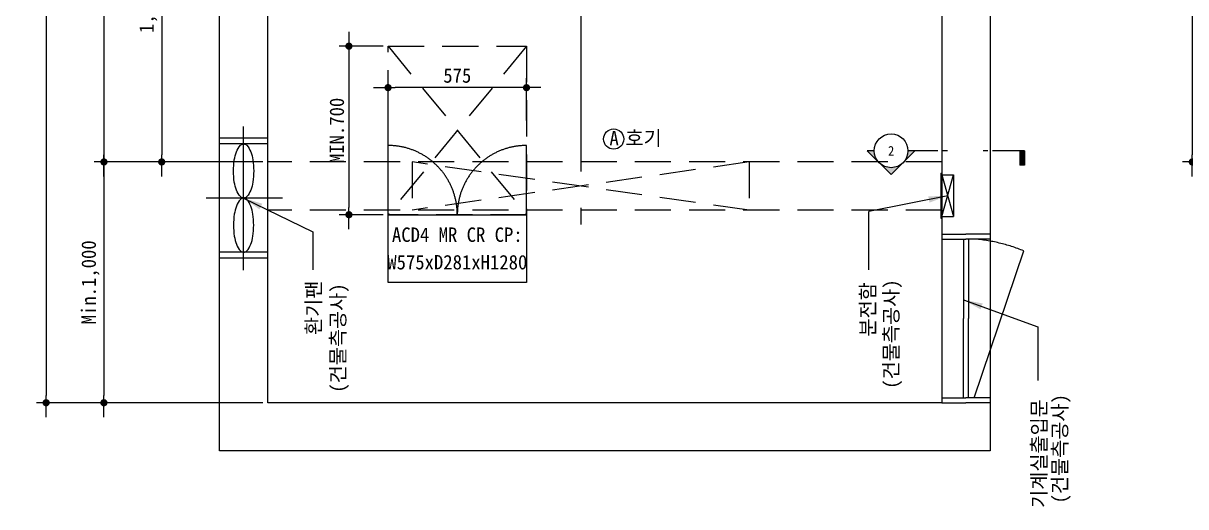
# Model space of a CAD drawing. Extents: x -9109 to 174251, y 57759 to 115528.
# Drawn here: x 41928 to 46756, y 103595 to 105603 of the extents above; entities that cross this region are included whole.
import ezdxf
from ezdxf.enums import TextEntityAlignment as Align

# ---------------------------------------------------------------- set-up
doc = ezdxf.new("R2010")
doc.units = 0
doc.header["$LTSCALE"] = 600
doc.header["$MEASUREMENT"] = 0
for name, pattern in [('CENTER', [2, 1.25, -0.25, 0.25, -0.25]), ('HIDDEN', [0.375, 0.25, -0.125]), ('PHANTOM', [2.5, 1.25, -0.25, 0.25, -0.25, 0.25, -0.25])]:
    doc.linetypes.add(name, pattern=pattern)
doc.layers.get('0').update_dxf_attribs({"linetype": 'CONTINUOUS'})
for name, color, linetype in [('1', 3, 'CONTINUOUS'), ('2', 4, 'HIDDEN'), ('3', 1, 'CENTER'), ('4', 6, 'PHANTOM'), ('A-DIMS', 7, 'CONTINUOUS')]:
    doc.layers.add(name, color=color, linetype=linetype)
for name, color, linetype, lineweight in [('A-MKXS-LEAD', 7, 'CONTINUOUS', 25), ('A-MKXS-MAK1', 3, 'CONTINUOUS', 25), ('A-MKXS-TEXT1', 3, 'CONTINUOUS', 25), ('A-MKXS-TEXT2', 7, 'CONTINUOUS', 25)]:
    doc.layers.add(name, color=color, linetype=linetype, lineweight=lineweight)
doc.styles.add('HY울릉도L', font='')
doc.styles.add('OTIS', font='')
doc.styles.add('굴림', font='')
doc.styles.add('돋움체', font='')
doc.styles.get('HY울릉도L').set_extended_font_data('Dotum')
doc.styles.get('OTIS').set_extended_font_data('Dotum')
doc.styles.get('굴림').set_extended_font_data('Dotum')
doc.styles.get('돋움체').set_extended_font_data('DotumChe')
doc.dimstyles.new('CDIM', dxfattribs={"dimtxt": 3, "dimasz": 1.5, "dimexe": 2, "dimexo": 1, "dimgap": 1, "dimtad": 1, "dimdec": 0, "dimrnd": 0.5, "dimzin": 0, "dimdsep": 32, "dimlunit": 6, "dimtxsty": 'HY울릉도L', "dimblk1": '_CIDOT', "dimblk2": '_CIDOT', "dimsah": 1, "dimcen": 5.5, "dimclrd": 2, "dimclre": 2, "dimclrt": 7, "dimadec": 0, "dimazin": 0, "dimtfac": 1, "dimtdec": 0, "dimtix": 1, "dimtmove": 2, "dimatfit": 1, "dimldrblk": '_CIDOT', "dimfxl": 1, "dimtolj": 1, "dimtzin": 0, "dimlwd": -1, "dimarcsym": 0})
doc.dimstyles.new('OTIS', dxfattribs={"dimscale": 100, "dimtxt": 2.25, "dimasz": 2, "dimexe": 0.8, "dimexo": 0.8, "dimgap": 0.7, "dimtad": 1, "dimdsep": 46, "dimtxsty": '굴림', "dimblk": 'DOT', "dimcen": 0, "dimclrd": 3, "dimclre": 3, "dimclrt": 3, "dimadec": 0, "dimazin": 0, "dimtfac": 1, "dimtmove": 0, "dimatfit": 3, "dimfxl": 1, "dimtolj": 1, "dimarcsym": 0})

# ---------------------------------------------------------------- blocks, each defined once
blk = doc.blocks.new('B-B')
at = {"color": 7}
for p, q in [((7.5, 48.75), (180, 48.75)), ((0, 0), (187.5, 0)), ((0, -3.75), (187.5, -3.75))]:
    blk.add_line(p, q, dxfattribs=at)
for p, q in [((7.5, 0), (7.5, 48.75)), ((180, 0), (180, 48.75)), ((0, -3.75), (0, 0)), ((187.5, -3.75), (187.5, 0))]:
    blk.add_line(p, q)
at = {"layer": '1'}
for p, q in [((7.5, 0), (180, 48.75)), ((180, 0), (7.5, 48.75))]:
    blk.add_line(p, q, dxfattribs=at)
blk = doc.blocks.new('A$C0403078E')
at = {"layer": '4'}
blk.add_line((-330, -34.1), (280.7, -240), dxfattribs=at)
blk.add_arc((-362.5, 22.5), 694.7, 337.8028, 355.4446, dxfattribs=at)
blk = doc.blocks.new('B-E')
for p, q in [((0, 200), (0, 100)), ((20, 200), (20, 100)), ((680, 200), (680, 100)), ((700, 200), (700, 100)), ((0, 0), (0, 100)), ((20, 110), (350, 110)), ((20, 0), (20, 100)), ((680, 110), (350, 110)), ((680, 0), (680, 100)), ((700, 0), (700, 100)), ((20, 90), (350, 90)), ((680, 90), (350, 90))]:
    blk.add_line(p, q)
at = {"extrusion": (0, 0, -1), "zscale": -1, "rotation": 180}
blk.add_blockref('A$C0403078E', (-350, 100), dxfattribs=at)
blk = doc.blocks.new('B-F')
for p, q in [((0, 498), (-200, 498)), ((0, 474), (-200, 474)), ((0, 24), (-200, 24)), ((0, 0), (-200, 0))]:
    blk.add_line(p, q)
for points in [[(-100, 249, -0.212428), (-113.3, 254.9, -0.094335), (-129.7, 282, -0.051015), (-138.5, 315.5, -0.038375), (-142, 361.5, -0.038375), (-138.5, 407.5, -0.051015), (-129.7, 441, -0.094335), (-113.3, 468.1, -0.212428), (-100, 474, -0.212428), (-86.7, 468.1, -0.094335), (-70.3, 441, -0.051015), (-61.5, 407.5, -0.038375), (-58, 361.5, -0.038375), (-61.5, 315.5, -0.051015), (-70.3, 282, -0.094335), (-86.7, 254.9, -0.212428)], [(-100, 249, 0.212428), (-113.3, 243.1, 0.094335), (-129.7, 216, 0.051015), (-138.5, 182.5, 0.038375), (-142, 136.5, 0.038375), (-138.5, 90.5, 0.051015), (-129.7, 57, 0.094335), (-113.3, 29.9, 0.212428), (-100, 24, 0.212428), (-86.7, 29.9, 0.094335), (-70.3, 57, 0.051015), (-61.5, 90.5, 0.038375), (-58, 136.5, 0.038375), (-61.5, 182.5, 0.051015), (-70.3, 216, 0.094335), (-86.7, 243.1, 0.212428)]]:
    blk.add_lwpolyline(points, format="xyb", close=True)
at = {"layer": '3'}
for p, q in [((-100, -50), (-100, 545.9)), ((61.3, 249), (-255.5, 249))]:
    blk.add_line(p, q, dxfattribs=at)
blk = doc.blocks.new('_CIDOT')
at = {"color": 0, "linetype": 'ByBlock'}
blk.add_line((2, 0), (-1, 0), dxfattribs=at)
at = {"color": 0, "linetype": 'ByBlock', "const_width": 0.5}
blk.add_lwpolyline([(-0.25, 0, 1), (0.25, 0, 1)], format="xyb", close=True, dxfattribs=at)
blk = doc.blocks.new('*D614')
at = {"layer": 'A-DIMS', "lineweight": -2, "transparency": 16777216}
for p, q in [((42668.5, 106292.1), (42462.9, 106292.1)), ((42922.9, 105027.1), (42462.9, 105027.1))]:
    blk.add_line(p, q, dxfattribs=at)
at = {"layer": 'A-DIMS', "transparency": 16777216}
blk.add_line((42502.9, 106262.1), (42502.9, 105057.1), dxfattribs=at)
at = {"layer": 'A-DIMS', "transparency": 16777216, "xscale": 30, "yscale": 30, "zscale": 30}
for p, rotation in [((42502.9, 106292.1), 90), ((42502.9, 105027.1), 270)]:
    blk.add_blockref('_CIDOT', p, dxfattribs=dict(at, rotation=rotation))
at = {"layer": 'A-DIMS', "color": 3, "transparency": 16777216, "insert": (42447.2, 105659.6), "char_height": 60, "attachment_point": 5, "rotation": 90, "style": '돋움체'}
blk.add_mtext('\\A1;1,265', dxfattribs=at)
blk = doc.blocks.new('*D615')
at = {"layer": 'A-DIMS', "lineweight": -2, "transparency": 16777216}
for p, q in [((42922.9, 107877.1), (41982.9, 107877.1)), ((42922.9, 104027.1), (41982.9, 104027.1))]:
    blk.add_line(p, q, dxfattribs=at)
at = {"layer": 'A-DIMS', "transparency": 16777216}
blk.add_line((42022.9, 107847.1), (42022.9, 104057.1), dxfattribs=at)
at = {"layer": 'A-DIMS', "transparency": 16777216, "xscale": 30, "yscale": 30, "zscale": 30}
for p, rotation in [((42022.9, 107877.1), 90), ((42022.9, 104027.1), 270)]:
    blk.add_blockref('_CIDOT', p, dxfattribs=dict(at, rotation=rotation))
at = {"layer": 'A-DIMS', "color": 3, "transparency": 16777216, "insert": (41967.2, 105952.1), "char_height": 60, "attachment_point": 5, "rotation": 90, "style": '돋움체'}
blk.add_mtext('\\A1;3,850', dxfattribs=at)
blk = doc.blocks.new('*D616')
at = {"layer": 'A-DIMS', "lineweight": -2, "transparency": 16777216}
for p, q in [((42922.9, 105027.1), (42222.9, 105027.1)), ((42922.9, 104027.1), (42222.9, 104027.1))]:
    blk.add_line(p, q, dxfattribs=at)
at = {"layer": 'A-DIMS', "transparency": 16777216}
blk.add_line((42262.9, 104997.1), (42262.9, 104057.1), dxfattribs=at)
at = {"layer": 'A-DIMS', "transparency": 16777216, "xscale": 30, "yscale": 30, "zscale": 30}
for p, rotation in [((42262.9, 105027.1), 90), ((42262.9, 104027.1), 270)]:
    blk.add_blockref('_CIDOT', p, dxfattribs=dict(at, rotation=rotation))
at = {"layer": 'A-DIMS', "color": 3, "transparency": 16777216, "insert": (42207.2, 104527.1), "char_height": 60, "attachment_point": 5, "rotation": 90, "style": '돋움체'}
blk.add_mtext('\\A1;Min.1,000', dxfattribs=at)
blk = doc.blocks.new('*D617')
at = {"layer": 'A-DIMS', "lineweight": -2, "transparency": 16777216}
for p, q in [((43422.9, 105508.1), (43240.4, 105508.1)), ((43422.9, 104808.1), (43240.4, 104808.1))]:
    blk.add_line(p, q, dxfattribs=at)
at = {"layer": 'A-DIMS', "transparency": 16777216}
blk.add_line((43280.4, 105478.1), (43280.4, 104838.1), dxfattribs=at)
at = {"layer": 'A-DIMS', "transparency": 16777216, "xscale": 30, "yscale": 30, "zscale": 30}
for p, rotation in [((43280.4, 105508.1), 90), ((43280.4, 104808.1), 270)]:
    blk.add_blockref('_CIDOT', p, dxfattribs=dict(at, rotation=rotation))
at = {"layer": 'A-DIMS', "color": 3, "transparency": 16777216, "insert": (43230.4, 105158.1), "char_height": 60, "attachment_point": 5, "rotation": 90, "style": '돋움체'}
blk.add_mtext('\\A1;MIN.700', dxfattribs=at)
blk = doc.blocks.new('*D618')
at = {"layer": 'A-DIMS', "lineweight": -2, "transparency": 16777216}
for p, q in [((43442.9, 105184.3), (43442.9, 105375.7)), ((44017.9, 105199.8), (44017.9, 105375.7))]:
    blk.add_line(p, q, dxfattribs=at)
at = {"layer": 'A-DIMS', "transparency": 16777216}
blk.add_line((43987.9, 105335.7), (43472.9, 105335.7), dxfattribs=at)
at = {"layer": 'A-DIMS', "transparency": 16777216, "xscale": 30, "yscale": 30, "zscale": 30, "rotation": 180}
blk.add_blockref('_CIDOT', (43442.9, 105335.7), dxfattribs=at)
at = {"layer": 'A-DIMS', "transparency": 16777216, "xscale": 30, "yscale": 30, "zscale": 30}
blk.add_blockref('_CIDOT', (44017.9, 105335.7), dxfattribs=at)
at = {"layer": 'A-DIMS', "color": 3, "transparency": 16777216, "insert": (43730.4, 105385.7), "char_height": 60, "attachment_point": 5, "style": '돋움체'}
blk.add_mtext('\\A1;575', dxfattribs=at)
blk = doc.blocks.new('ACD4-2')
blk.add_lwpolyline([(0, 281), (575, 281), (575, 0), (0, 0)], close=True)
at = {"layer": '2'}
for p, q in [((0, 981), (575, 281)), ((575, 981), (0, 281))]:
    blk.add_line(p, q, dxfattribs=at)
blk.add_lwpolyline([(0, 981), (575, 981), (575, 281), (0, 281)], close=True, dxfattribs=at)
at = {"layer": '4'}
for p, q in [((0, 281), (0, 568.5)), ((575, 281), (575, 568.5))]:
    blk.add_line(p, q, dxfattribs=at)
for centre, start, end in [((0, 281), 0, 90), ((575, 281), 90, 180)]:
    blk.add_arc(centre, 287.5, start, end, dxfattribs=at)
blk = doc.blocks.new('*D619')
at = {"layer": 'A-DIMS', "lineweight": -2, "transparency": 16777216}
for p, q in [((42922.9, 107877.1), (42222.9, 107877.1)), ((42922.9, 105027.1), (42222.9, 105027.1))]:
    blk.add_line(p, q, dxfattribs=at)
at = {"layer": 'A-DIMS', "transparency": 16777216}
blk.add_line((42262.9, 107847.1), (42262.9, 105057.1), dxfattribs=at)
at = {"layer": 'A-DIMS', "transparency": 16777216, "xscale": 30, "yscale": 30, "zscale": 30}
for p, rotation in [((42262.9, 107877.1), 90), ((42262.9, 105027.1), 270)]:
    blk.add_blockref('_CIDOT', p, dxfattribs=dict(at, rotation=rotation))
at = {"layer": 'A-DIMS', "color": 3, "transparency": 16777216, "insert": (42207.2, 106452.1), "char_height": 60, "attachment_point": 5, "rotation": 90, "style": '돋움체'}
blk.add_mtext('\\A1;HD 2,850', dxfattribs=at)
blk = doc.blocks.new('*D639')
at = {"layer": 'A-DIMS', "lineweight": -2, "transparency": 16777216}
for p, q in [((47922.9, 107877.1), (46742.9, 107877.1)), ((47922.9, 105027.1), (46742.9, 105027.1))]:
    blk.add_line(p, q, dxfattribs=at)
at = {"layer": 'A-DIMS', "transparency": 16777216}
blk.add_line((46782.9, 107847.1), (46782.9, 105057.1), dxfattribs=at)
at = {"layer": 'A-DIMS', "transparency": 16777216, "xscale": 30, "yscale": 30, "zscale": 30}
for p, rotation in [((46782.9, 107877.1), 90), ((46782.9, 105027.1), 270)]:
    blk.add_blockref('_CIDOT', p, dxfattribs=dict(at, rotation=rotation))
at = {"layer": 'A-DIMS', "color": 3, "transparency": 16777216, "insert": (46727.2, 106452.1), "char_height": 60, "attachment_point": 5, "rotation": 90, "style": '돋움체'}
blk.add_mtext('\\A1;HD 2,850', dxfattribs=at)

msp = doc.modelspace()

# ---------------------------------------------------------------- hatches: boundary and pattern name
at = {"layer": 'A-MKXS-MAK1'}
h = msp.add_hatch(color=256, dxfattribs=at)
h.paths.add_polyline_path([(45532.2, 104974.4), (45581.7, 105023.9, -0.414214), (45482.7, 105023.9)])
h.paths.add_polyline_path([(45581.7, 105023.9), (45631.2, 105073.4), (45602.2, 105073.4, -0.198912)])
h.paths.add_polyline_path([(45482.7, 105023.9, -0.198912), (45462.2, 105073.4), (45433.2, 105073.4)])
msp.add_hatch(color=256, dxfattribs=at).paths.add_polyline_path([(46066.4, 105013.4), (46086.4, 105013.4), (46086.4, 105073.4), (46066.4, 105073.4)])

# ---------------------------------------------------------------- linework, layer by layer
msp.add_lwpolyline([(42742.9, 108077.1), (45942.9, 108077.1), (45942.9, 103827.1), (42742.9, 103827.1)], close=True)
msp.add_lwpolyline([(45742.9, 105952.1), (45742.9, 104027.1), (42942.9, 104027.1), (42942.9, 105952.1)])
at = {"layer": '1', "color": 1, "linetype": 'CENTER'}
msp.add_line((44242.9, 108137.1), (44242.9, 104767.1), dxfattribs=at)
at = {"layer": '1'}
msp.add_circle((44379.9, 105122.4), 42, dxfattribs=at)
at = {"layer": '2'}
for p, q in [((45742.9, 105027.1), (42942.9, 105027.1)), ((43542.9, 105027.1), (43542.9, 104827.1)), ((44942.9, 104827.1), (43542.9, 105027.1)), ((44942.9, 105027.1), (43542.9, 104827.1)), ((44942.9, 105027.1), (44942.9, 104827.1)), ((45742.9, 104827.1), (42942.9, 104827.1))]:
    msp.add_line(p, q, dxfattribs=at)
at = {"layer": 'A-MKXS-LEAD'}
for p, q in [((45440.1, 104578.8), (45440.1, 104820.7)), ((43130.6, 104736.7), (43130.6, 104578.8)), ((46141.7, 104343), (46141.7, 104119.5))]:
    msp.add_line(p, q, dxfattribs=at)
at = {"layer": 'A-MKXS-MAK1'}
for p, q in [((45433.2, 105073.4), (45532.2, 104974.4)), ((45462.2, 105073.4), (45433.2, 105073.4)), ((45631.2, 105073.4), (45532.2, 104974.4)), ((45726.8, 105073.4), (45602.2, 105073.4)), ((45766.8, 105073.4), (45746.8, 105073.4)), ((45933.8, 105073.4), (45913.8, 105073.4)), ((46086.4, 105073.4), (45953.8, 105073.4)), ((46066.4, 105073.4), (46066.4, 105013.4)), ((46086.4, 105073.4), (46086.4, 105013.4)), ((46086.4, 105013.4), (46066.4, 105013.4))]:
    msp.add_line(p, q, dxfattribs=at)
msp.add_circle((45532.2, 105073.4), 70, dxfattribs=at)

# ---------------------------------------------------------------- block references
for name, p in [('ACD4-2', (43442.9, 104527.1)), ('B-F', (42942.9, 104628.1))]:
    msp.add_blockref(name, p)
at = {"rotation": 269.9999999999999}
msp.add_blockref('B-B', (45742.9, 104980.9), dxfattribs=at)
at = {"xscale": -1, "rotation": 270}
msp.add_blockref('B-E', (45742.9, 104027.1), dxfattribs=at)

# ---------------------------------------------------------------- texts
at = {"layer": 'A-MKXS-TEXT1', "style": '돋움체'}
for s, p in [('A', (44381.7, 105126)), ('ACD4 MR CR CP:', (43730.4, 104725.1)), ('W575xD281xH1280', (43730.4, 104610.9))]:
    msp.add_text(s, height=60, dxfattribs=at).set_placement(p, align=Align.MIDDLE_CENTER)
msp.add_text('호기', height=60, dxfattribs=at).set_placement((44428.6, 105095.7))
for s, p in [('환기팬', (43163.5, 104308.5)), ('(건물측공사)', (45561.8, 104085.2)), ('(건물측공사)', (43264.6, 104068.8)), ('분전함', (45465.3, 104301.9)), ('(건물측공사)', (46262.7, 103608.8)), ('기계실출입문', (46176.3, 103590.2))]:
    msp.add_text(s, height=60, rotation=90, dxfattribs=at).set_placement(p)
at = {"layer": 'A-MKXS-TEXT2', "style": '돋움체'}
msp.add_text('2', height=40, dxfattribs=at).set_placement((45532.2, 105073.4), align=Align.MIDDLE)

# ---------------------------------------------------------------- dimensions: what is measured, and where the dimension line sits
at = {"layer": 'A-DIMS'}
for base, p1, p2, picture, middle in [((42022.9, 104027.1), (42942.9, 107877.1), (42942.9, 104027.1), '*D615', (41967.2, 105952.1)), ((42502.9, 105027.1), (42688.5, 106292.1), (42942.9, 105027.1), '*D614', (42447.2, 105659.6))]:
    dim = msp.add_linear_dim(base=base, p1=p1, p2=p2, angle=90, dimstyle='CDIM', override={"dimscale": 20, "dimtxsty": '돋움체', "dimclrd": 256, "dimclre": 256, "dimclrt": 3}, dxfattribs=at)
    dim.commit()
    dim.dimension.update_dxf_attribs({"geometry": picture, "text_midpoint": middle})
for base, p1, p2, text, picture, middle in [((42262.9, 105027.1), (42942.9, 107877.1), (42942.9, 105027.1), 'HD <>', '*D619', (42207.2, 106452.1)), ((46782.9, 105027.1), (47942.9, 107877.1), (47942.9, 105027.1), 'HD <>', '*D639', (46727.2, 106452.1)), ((43280.4, 104808.1), (43442.9, 105508.1), (43442.9, 104808.1), 'MIN.<>', '*D617', (43230.4, 105158.1)), ((42262.9, 104027.1), (42942.9, 105027.1), (42942.9, 104027.1), 'Min.<>', '*D616', (42207.2, 104527.1))]:
    dim = msp.add_linear_dim(base=base, p1=p1, p2=p2, angle=90, text=text, dimstyle='CDIM', override={"dimscale": 20, "dimtxsty": '돋움체', "dimclrd": 256, "dimclre": 256, "dimclrt": 3}, dxfattribs=at)
    dim.commit()
    dim.dimension.update_dxf_attribs({"geometry": picture, "text_midpoint": middle})
dim = msp.add_linear_dim(base=(43442.9, 105335.7), p1=(44017.9, 105179.8), p2=(43442.9, 105164.3), dimstyle='CDIM', override={"dimscale": 20, "dimtxsty": '돋움체', "dimclrd": 256, "dimclre": 256, "dimclrt": 3}, dxfattribs=at)
dim.commit()
dim.dimension.update_dxf_attribs({"geometry": '*D618', "text_midpoint": (43730.4, 105385.7)})

# ---------------------------------------------------------------- leaders
at = {"layer": 'A-MKXS-LEAD'}
for points in [[(42842.9, 104877.1), (43130.6, 104736.7)], [(45767.3, 104887.1), (45440.1, 104820.7)], [(45832.9, 104454.3), (46141.7, 104343)]]:
    msp.add_leader(points, dimstyle='OTIS', override={"dimscale": 40, "dimtad": 0, "dimtxsty": 'OTIS', "dimclrd": 256, "dimatfit": 0}, dxfattribs=at)

doc.saveas('drawing.dxf')
